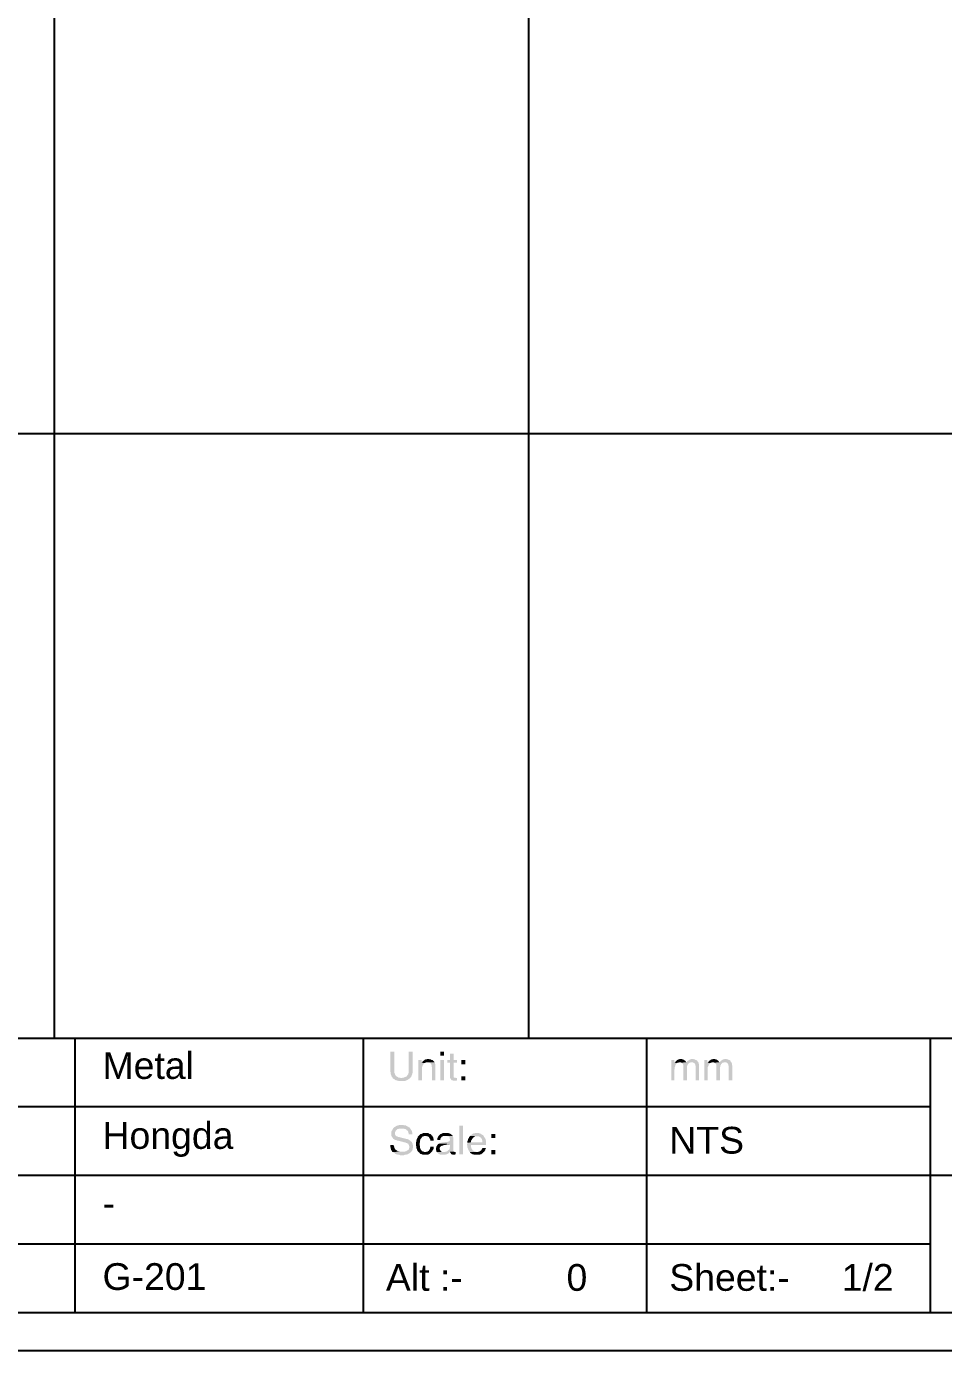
# Model space of a CAD drawing. Header units: inches. Extents: x 3613 to 8393, y -2205 to -794.
# Drawn here: x 7698.8 to 7801.6, y -1550.8 to -1402.3 of the extents above; entities that cross this region are included whole.
import ezdxf

# ---------------------------------------------------------------- set-up
doc = ezdxf.new("R2010")
doc.units = ezdxf.units.IN
doc.header["$MEASUREMENT"] = 0
doc.styles.get("Standard").update_dxf_attribs({"font": 'arial.ttf'})

msp = doc.modelspace()

# ---------------------------------------------------------------- hatches: boundary and pattern name
at = {"transparency": 33554559}
for points in [[(7740.052, -1517.322), (7739.601, -1517.322), (7739.601, -1519.534), (7739.646, -1519.624), (7739.646, -1519.805), (7739.691, -1519.895), (7739.736, -1519.985), (7739.736, -1520.076), (7739.781, -1520.121), (7739.827, -1520.166), (7739.872, -1520.256), (7740.865, -1520.256), (7740.774, -1520.256), (7740.684, -1520.211), (7740.504, -1520.211), (7740.458, -1520.166), (7740.368, -1520.121), (7740.323, -1520.076), (7740.278, -1520.03), (7740.233, -1519.985), (7740.188, -1519.94), (7740.143, -1519.85), (7740.143, -1519.805), (7740.097, -1519.714), (7740.052, -1519.624), (7740.052, -1519.353)], [(7742.128, -1517.322), (7741.677, -1517.322), (7741.677, -1519.353), (7741.677, -1519.669), (7741.632, -1519.76), (7741.632, -1519.805), (7741.587, -1519.895), (7741.542, -1519.94), (7741.497, -1520.03), (7741.451, -1520.076), (7741.361, -1520.121), (7741.316, -1520.166), (7741.226, -1520.166), (7741.135, -1520.211), (7741.045, -1520.211), (7740.955, -1520.256), (7739.872, -1520.256), (7739.917, -1520.301), (7739.962, -1520.346), (7740.052, -1520.391), (7740.097, -1520.437), (7740.188, -1520.482), (7740.233, -1520.527), (7740.323, -1520.527), (7740.413, -1520.572), (7740.504, -1520.572), (7740.594, -1520.617), (7741.226, -1520.617), (7741.316, -1520.572), (7741.406, -1520.527), (7741.451, -1520.527), (7741.542, -1520.482), (7741.587, -1520.437), (7741.677, -1520.391), (7741.722, -1520.346), (7741.812, -1520.301), (7741.812, -1520.256), (7741.903, -1520.211), (7741.948, -1520.121), (7741.993, -1520.076), (7741.993, -1519.985), (7742.038, -1519.895), (7742.083, -1519.85), (7742.083, -1519.76), (7742.128, -1519.669), (7742.128, -1519.353)], [(7745.649, -1517.774), (7745.649, -1517.322), (7745.242, -1517.322), (7745.242, -1517.774)], [(7746.732, -1517.548), (7746.326, -1517.548), (7746.326, -1518.225), (7746.01, -1518.225), (7746.01, -1518.541), (7746.326, -1518.541), (7746.326, -1520.256), (7746.371, -1520.346), (7746.416, -1520.391), (7746.416, -1520.437), (7746.461, -1520.482), (7746.506, -1520.527), (7746.596, -1520.527), (7746.687, -1520.572), (7746.958, -1520.572), (7747.093, -1520.527), (7747.093, -1520.256), (7746.958, -1520.256), (7746.867, -1520.211), (7746.777, -1520.211), (7746.732, -1520.166), (7746.732, -1518.541), (7747.093, -1518.541), (7747.093, -1518.225), (7746.732, -1518.225)], [(7743.121, -1518.225), (7742.76, -1518.225), (7742.76, -1520.527), (7743.166, -1520.527), (7743.166, -1519.308), (7743.166, -1519.083), (7743.212, -1518.992), (7743.212, -1518.902), (7743.257, -1518.857), (7743.302, -1518.767), (7743.347, -1518.722), (7743.347, -1518.722), (7743.392, -1518.631), (7743.437, -1518.586), (7743.121, -1518.541)], [(7743.843, -1518.135), (7743.753, -1518.135), (7743.663, -1518.18), (7743.573, -1518.18), (7743.482, -1518.225), (7743.437, -1518.27), (7743.347, -1518.315), (7743.302, -1518.36), (7743.212, -1518.451), (7743.121, -1518.541), (7743.437, -1518.586), (7743.527, -1518.541), (7743.618, -1518.541), (7743.663, -1518.496), (7744.565, -1518.496), (7744.52, -1518.406), (7744.475, -1518.36), (7744.43, -1518.315), (7744.385, -1518.27), (7744.295, -1518.225), (7744.204, -1518.225), (7744.159, -1518.18), (7744.069, -1518.18), (7743.979, -1518.135)], [(7744.565, -1518.496), (7743.753, -1518.496), (7743.843, -1518.496), (7743.934, -1518.541), (7744.024, -1518.541), (7744.114, -1518.586), (7744.159, -1518.631), (7744.159, -1518.676), (7744.204, -1518.722), (7744.25, -1518.767), (7744.25, -1518.992), (7744.295, -1519.083), (7744.295, -1520.527), (7744.656, -1520.527), (7744.656, -1518.722), (7744.611, -1518.631), (7744.611, -1518.541)], [(7745.649, -1520.527), (7745.649, -1518.225), (7745.242, -1518.225), (7745.242, -1520.527)], [(7748.041, -1518.722), (7748.041, -1518.225), (7747.589, -1518.225), (7747.589, -1518.722)], [(7771.464, -1518.225), (7771.103, -1518.225), (7771.103, -1520.527), (7771.464, -1520.527), (7771.464, -1519.308), (7771.509, -1519.218), (7771.509, -1519.037), (7771.555, -1518.947), (7771.555, -1518.857), (7771.6, -1518.767), (7771.645, -1518.722), (7771.69, -1518.676), (7771.78, -1518.586), (7771.464, -1518.541)], [(7772.186, -1518.135), (7772.051, -1518.135), (7771.961, -1518.18), (7771.916, -1518.18), (7771.825, -1518.225), (7771.735, -1518.27), (7771.69, -1518.315), (7771.6, -1518.406), (7771.555, -1518.451), (7771.464, -1518.541), (7771.78, -1518.586), (7771.825, -1518.541), (7771.916, -1518.541), (7772.006, -1518.496), (7772.096, -1518.496), (7772.773, -1518.451), (7772.728, -1518.406), (7772.683, -1518.315), (7772.638, -1518.315), (7772.593, -1518.27), (7772.502, -1518.225), (7772.457, -1518.18), (7772.367, -1518.18), (7772.277, -1518.135)], [(7772.773, -1518.451), (7772.096, -1518.496), (7772.141, -1518.496), (7772.232, -1518.541), (7772.818, -1518.496)], [(7773.45, -1518.135), (7773.36, -1518.135), (7773.315, -1518.18), (7773.224, -1518.18), (7773.134, -1518.225), (7773.089, -1518.27), (7772.999, -1518.315), (7772.909, -1518.36), (7772.863, -1518.451), (7772.818, -1518.496), (7772.232, -1518.541), (7772.322, -1518.541), (7772.367, -1518.631), (7772.367, -1518.631), (7772.412, -1518.676), (7772.457, -1518.767), (7772.457, -1520.527), (7772.863, -1520.527), (7772.863, -1518.992), (7772.909, -1518.902), (7772.909, -1518.812), (7772.954, -1518.767), (7772.999, -1518.676), (7773.044, -1518.676), (7773.089, -1518.586), (7773.179, -1518.541), (7773.224, -1518.541), (7773.315, -1518.496), (7773.405, -1518.496), (7774.127, -1518.451), (7774.082, -1518.406), (7774.037, -1518.36), (7774.037, -1518.315), (7773.947, -1518.27), (7773.901, -1518.225), (7773.811, -1518.225), (7773.766, -1518.18), (7773.676, -1518.18), (7773.585, -1518.135)], [(7774.127, -1518.451), (7773.405, -1518.496), (7773.54, -1518.496), (7773.585, -1518.541), (7773.676, -1518.586), (7773.721, -1518.631), (7773.766, -1518.676), (7773.811, -1518.767), (7773.811, -1518.857), (7773.856, -1518.947), (7773.856, -1520.527), (7774.217, -1520.527), (7774.217, -1518.902), (7774.217, -1518.722), (7774.172, -1518.631), (7774.172, -1518.541)], [(7775.165, -1518.225), (7774.804, -1518.225), (7774.804, -1520.527), (7775.21, -1520.527), (7775.21, -1519.037), (7775.255, -1518.947), (7775.301, -1518.857), (7775.301, -1518.767), (7775.346, -1518.722), (7775.436, -1518.676), (7775.481, -1518.586), (7775.165, -1518.541)], [(7775.887, -1518.135), (7775.752, -1518.135), (7775.707, -1518.18), (7775.616, -1518.18), (7775.526, -1518.225), (7775.481, -1518.27), (7775.391, -1518.315), (7775.301, -1518.406), (7775.255, -1518.451), (7775.165, -1518.541), (7775.481, -1518.586), (7775.571, -1518.541), (7775.616, -1518.541), (7775.707, -1518.496), (7775.797, -1518.496), (7776.474, -1518.451), (7776.429, -1518.406), (7776.384, -1518.315), (7776.384, -1518.315), (7776.293, -1518.27), (7776.248, -1518.225), (7776.158, -1518.18), (7776.068, -1518.18), (7775.977, -1518.135)], [(7776.474, -1518.451), (7775.797, -1518.496), (7775.842, -1518.496), (7775.932, -1518.541), (7776.519, -1518.496)], [(7777.196, -1518.135), (7777.106, -1518.135), (7777.016, -1518.18), (7776.925, -1518.18), (7776.835, -1518.225), (7776.79, -1518.27), (7776.7, -1518.315), (7776.654, -1518.36), (7776.564, -1518.451), (7776.519, -1518.496), (7775.932, -1518.541), (7776.023, -1518.541), (7776.068, -1518.631), (7776.068, -1518.631), (7776.113, -1518.676), (7776.158, -1518.767), (7776.158, -1520.527), (7776.564, -1520.527), (7776.564, -1519.083), (7776.609, -1518.992), (7776.609, -1518.902), (7776.654, -1518.812), (7776.7, -1518.767), (7776.7, -1518.676), (7776.745, -1518.676), (7776.79, -1518.586), (7776.88, -1518.541), (7776.97, -1518.541), (7777.016, -1518.496), (7777.106, -1518.496), (7777.828, -1518.451), (7777.783, -1518.406), (7777.738, -1518.36), (7777.738, -1518.315), (7777.693, -1518.27), (7777.602, -1518.225), (7777.557, -1518.225), (7777.467, -1518.18), (7777.377, -1518.18), (7777.286, -1518.135)], [(7777.828, -1518.451), (7777.106, -1518.496), (7777.241, -1518.496), (7777.331, -1518.541), (7777.377, -1518.586), (7777.422, -1518.631), (7777.467, -1518.676), (7777.512, -1518.767), (7777.512, -1518.857), (7777.557, -1518.947), (7777.557, -1520.527), (7777.963, -1520.527), (7777.963, -1518.902), (7777.963, -1518.902), (7777.918, -1518.812), (7777.918, -1518.631), (7777.873, -1518.541)], [(7748.041, -1520.527), (7748.041, -1520.076), (7747.589, -1520.076), (7747.589, -1520.527)], [(7739.962, -1525.898), (7739.917, -1525.943), (7739.872, -1526.033), (7739.827, -1526.123), (7739.781, -1526.168), (7739.736, -1526.259), (7739.736, -1526.755), (7739.781, -1526.845), (7739.827, -1526.89), (7739.872, -1526.981), (7739.917, -1527.026), (7739.917, -1527.071), (7740.007, -1527.116), (7740.052, -1527.161), (7740.143, -1527.206), (7740.233, -1527.206), (7740.323, -1527.252), (7740.413, -1527.297), (7740.504, -1527.297), (7741.045, -1527.432), (7741.135, -1527.477), (7741.271, -1527.477), (7741.361, -1527.522), (7741.451, -1527.567), (7741.497, -1527.567), (7741.587, -1527.613), (7741.632, -1527.658), (7741.632, -1527.658), (7741.677, -1527.748), (7741.722, -1527.793), (7741.722, -1527.883), (7741.767, -1527.974), (7741.767, -1528.064), (7741.722, -1528.109), (7741.722, -1528.199), (7741.677, -1528.29), (7741.587, -1528.335), (7741.542, -1528.38), (7741.542, -1528.38), (7741.451, -1528.425), (7741.406, -1528.47), (7741.316, -1528.47), (7741.226, -1528.515), (7740.955, -1528.515), (7739.872, -1528.56), (7739.962, -1528.606), (7740.007, -1528.651), (7740.097, -1528.696), (7740.143, -1528.741), (7740.233, -1528.786), (7740.278, -1528.831), (7740.368, -1528.831), (7740.458, -1528.876), (7740.639, -1528.876), (7740.729, -1528.921), (7741.135, -1528.921), (7741.226, -1528.876), (7741.406, -1528.876), (7741.451, -1528.831), (7741.542, -1528.831), (7741.632, -1528.786), (7741.677, -1528.741), (7741.767, -1528.696), (7741.812, -1528.651), (7741.858, -1528.651), (7741.903, -1528.606), (7741.948, -1528.515), (7742.038, -1528.47), (7742.083, -1528.38), (7742.083, -1528.335), (7742.128, -1528.244), (7742.128, -1528.154), (7742.173, -1528.064), (7742.173, -1527.838), (7742.128, -1527.748), (7742.128, -1527.658), (7742.083, -1527.567), (7742.038, -1527.522), (7742.038, -1527.432), (7741.948, -1527.387), (7741.948, -1527.387), (7741.903, -1527.342), (7741.858, -1527.297), (7741.767, -1527.252), (7741.722, -1527.206), (7741.632, -1527.161), (7741.542, -1527.116), (7741.451, -1527.116), (7741.316, -1527.071), (7740.774, -1526.936), (7740.774, -1526.936), (7740.639, -1526.89), (7740.549, -1526.89), (7740.458, -1526.845), (7740.368, -1526.8), (7740.323, -1526.8), (7740.278, -1526.755), (7740.233, -1526.71), (7740.188, -1526.665), (7740.143, -1526.575), (7740.143, -1526.349), (7740.188, -1526.259), (7740.233, -1526.168), (7740.278, -1526.123), (7740.323, -1526.078), (7740.368, -1526.033), (7740.413, -1525.988), (7740.504, -1525.988), (7740.594, -1525.943), (7740.865, -1525.943)], [(7740.865, -1525.537), (7740.639, -1525.537), (7740.549, -1525.582), (7740.458, -1525.582), (7740.368, -1525.627), (7740.323, -1525.627), (7740.233, -1525.672), (7740.188, -1525.717), (7740.097, -1525.762), (7740.052, -1525.807), (7740.007, -1525.852), (7739.962, -1525.898), (7740.865, -1525.943), (7741.135, -1525.943), (7741.226, -1525.988), (7741.316, -1525.988), (7741.361, -1526.033), (7741.451, -1526.078), (7741.451, -1526.123), (7741.542, -1526.168), (7741.587, -1526.213), (7741.632, -1526.304), (7741.632, -1526.394), (7741.677, -1526.484), (7741.677, -1526.575), (7742.083, -1526.575), (7742.083, -1526.394), (7742.038, -1526.304), (7742.038, -1526.213), (7741.993, -1526.123), (7741.948, -1526.078), (7741.903, -1525.988), (7741.858, -1525.943), (7741.812, -1525.852), (7741.722, -1525.807), (7741.722, -1525.807), (7741.632, -1525.717), (7741.587, -1525.717), (7741.497, -1525.672), (7741.406, -1525.627), (7741.361, -1525.582), (7741.181, -1525.582), (7741.09, -1525.537), (7741, -1525.537)], [(7743.573, -1526.439), (7743.302, -1526.439), (7743.212, -1526.484), (7743.121, -1526.529), (7743.031, -1526.529), (7742.986, -1526.575), (7742.896, -1526.665), (7742.85, -1526.71), (7742.805, -1526.755), (7743.618, -1526.755), (7743.708, -1526.8), (7743.798, -1526.8), (7743.889, -1526.845), (7743.934, -1526.89), (7743.979, -1526.981), (7744.024, -1527.026), (7744.069, -1527.116), (7744.114, -1527.206), (7744.114, -1527.297), (7744.475, -1527.297), (7744.475, -1527.071), (7744.43, -1527.026), (7744.43, -1526.936), (7744.385, -1526.845), (7744.34, -1526.8), (7744.295, -1526.71), (7744.204, -1526.665), (7744.204, -1526.62), (7744.159, -1526.575), (7744.069, -1526.529), (7743.979, -1526.529), (7743.934, -1526.484), (7743.843, -1526.439), (7743.663, -1526.439)], [(7745.829, -1526.439), (7745.513, -1526.439), (7745.423, -1526.484), (7745.333, -1526.529), (7745.288, -1526.529), (7745.197, -1526.575), (7745.152, -1526.62), (7745.107, -1526.665), (7745.062, -1526.71), (7745.017, -1526.755), (7744.972, -1526.845), (7744.927, -1526.936), (7744.881, -1527.026), (7744.881, -1527.206), (7745.242, -1527.206), (7745.242, -1527.071), (7745.288, -1526.981), (7745.333, -1526.936), (7745.378, -1526.845), (7745.423, -1526.845), (7745.513, -1526.8), (7745.604, -1526.755), (7746.596, -1526.755), (7746.551, -1526.665), (7746.461, -1526.62), (7746.416, -1526.575), (7746.371, -1526.529), (7746.281, -1526.484), (7746.235, -1526.484), (7746.145, -1526.439), (7745.919, -1526.439)], [(7747.364, -1528.831), (7747.364, -1525.627), (7747.77, -1525.627), (7747.77, -1528.831)], [(7749.35, -1526.439), (7749.124, -1526.439), (7749.034, -1526.484), (7748.943, -1526.484), (7748.853, -1526.529), (7748.808, -1526.575), (7748.718, -1526.62), (7748.673, -1526.665), (7748.582, -1526.71), (7748.537, -1526.755), (7749.35, -1526.8), (7749.53, -1526.8), (7749.62, -1526.845), (7749.665, -1526.89), (7749.756, -1526.936), (7749.801, -1526.981), (7749.801, -1526.981), (7749.846, -1527.071), (7749.891, -1527.116), (7749.891, -1527.206), (7749.936, -1527.297), (7749.936, -1527.477), (7748.673, -1527.477), (7748.266, -1527.522), (7748.266, -1527.613), (7748.221, -1527.703), (7748.221, -1527.793), (7748.266, -1527.883), (7748.266, -1528.064), (7748.311, -1528.154), (7748.311, -1528.244), (7748.357, -1528.29), (7748.402, -1528.38), (7748.447, -1528.47), (7748.492, -1528.515), (7748.537, -1528.56), (7749.35, -1528.56), (7749.259, -1528.56), (7749.169, -1528.515), (7749.079, -1528.515), (7748.988, -1528.47), (7748.943, -1528.425), (7748.853, -1528.38), (7748.808, -1528.335), (7748.808, -1528.29), (7748.763, -1528.244), (7748.718, -1528.154), (7748.718, -1528.109), (7748.673, -1528.019), (7748.673, -1527.793), (7750.342, -1527.793), (7750.342, -1527.297), (7750.297, -1527.206), (7750.297, -1527.116), (7750.252, -1527.026), (7750.207, -1526.981), (7750.162, -1526.89), (7750.117, -1526.845), (7750.072, -1526.755), (7750.026, -1526.71), (7749.981, -1526.665), (7749.891, -1526.62), (7749.846, -1526.575), (7749.756, -1526.529), (7749.711, -1526.484), (7749.62, -1526.484), (7749.53, -1526.439), (7749.44, -1526.439)], [(7751.38, -1526.981), (7751.38, -1526.529), (7750.929, -1526.529), (7750.929, -1526.981)], [(7740.007, -1527.793), (7739.601, -1527.793), (7739.601, -1527.974), (7739.646, -1528.064), (7739.646, -1528.154), (7739.691, -1528.199), (7739.691, -1528.29), (7739.736, -1528.38), (7739.781, -1528.425), (7739.827, -1528.515), (7739.872, -1528.56), (7740.955, -1528.515), (7740.639, -1528.515), (7740.549, -1528.47), (7740.458, -1528.47), (7740.413, -1528.425), (7740.323, -1528.38), (7740.278, -1528.335), (7740.233, -1528.335), (7740.188, -1528.29), (7740.143, -1528.199), (7740.097, -1528.154), (7740.052, -1528.064), (7740.052, -1527.974), (7740.007, -1527.883)], [(7742.805, -1526.755), (7742.715, -1526.845), (7742.67, -1526.89), (7742.67, -1526.981), (7742.625, -1527.026), (7742.58, -1527.116), (7742.58, -1527.206), (7742.535, -1527.297), (7742.535, -1527.387), (7742.489, -1527.477), (7742.489, -1527.838), (7742.535, -1527.929), (7742.535, -1528.109), (7742.58, -1528.199), (7742.625, -1528.29), (7742.625, -1528.38), (7742.67, -1528.425), (7742.715, -1528.515), (7742.76, -1528.56), (7743.527, -1528.56), (7743.392, -1528.56), (7743.347, -1528.515), (7743.257, -1528.47), (7743.166, -1528.47), (7743.121, -1528.38), (7743.076, -1528.335), (7743.031, -1528.29), (7742.986, -1528.199), (7742.986, -1528.154), (7742.941, -1528.064), (7742.941, -1527.883), (7742.896, -1527.748), (7742.896, -1527.567), (7742.941, -1527.477), (7742.941, -1527.297), (7742.986, -1527.206), (7742.986, -1527.116), (7743.031, -1527.071), (7743.076, -1527.026), (7743.076, -1526.981), (7743.166, -1526.936), (7743.212, -1526.845), (7743.302, -1526.8), (7743.347, -1526.8), (7743.437, -1526.755), (7743.527, -1526.755)], [(7744.475, -1527.974), (7744.114, -1527.974), (7744.114, -1528.019), (7744.069, -1528.109), (7744.069, -1528.199), (7744.024, -1528.29), (7743.979, -1528.335), (7743.934, -1528.425), (7743.843, -1528.47), (7743.798, -1528.515), (7743.708, -1528.515), (7743.618, -1528.56), (7742.76, -1528.56), (7742.805, -1528.606), (7742.896, -1528.651), (7742.941, -1528.741), (7743.031, -1528.786), (7743.076, -1528.786), (7743.166, -1528.831), (7743.257, -1528.876), (7743.798, -1528.876), (7743.889, -1528.831), (7743.979, -1528.786), (7744.069, -1528.741), (7744.114, -1528.696), (7744.159, -1528.651), (7744.204, -1528.606), (7744.25, -1528.56), (7744.295, -1528.515), (7744.34, -1528.425), (7744.385, -1528.335), (7744.43, -1528.29), (7744.475, -1528.199), (7744.475, -1528.109)], [(7745.062, -1527.613), (7745.017, -1527.658), (7744.927, -1527.703), (7744.927, -1527.748), (7744.881, -1527.793), (7744.836, -1527.883), (7744.791, -1527.929), (7744.791, -1528.019), (7744.746, -1528.109), (7744.746, -1528.335), (7744.791, -1528.425), (7744.791, -1528.515), (7744.836, -1528.56), (7745.558, -1528.56), (7745.423, -1528.56), (7745.333, -1528.515), (7745.288, -1528.47), (7745.242, -1528.425), (7745.197, -1528.335), (7745.152, -1528.244), (7745.152, -1528.109), (7745.197, -1528.019), (7745.242, -1527.974), (7745.288, -1527.929), (7745.333, -1527.883), (7745.423, -1527.838), (7745.513, -1527.838), (7745.604, -1527.793), (7745.694, -1527.793), (7746.055, -1527.703), (7746.235, -1527.703), (7746.326, -1527.658)], [(7746.596, -1526.755), (7745.784, -1526.755), (7745.965, -1526.755), (7746.01, -1526.8), (7746.1, -1526.8), (7746.19, -1526.845), (7746.235, -1526.89), (7746.281, -1526.981), (7746.281, -1527.071), (7746.326, -1527.161), (7746.326, -1527.161), (7746.281, -1527.252), (7746.281, -1527.297), (7746.235, -1527.342), (7746.145, -1527.387), (7746.1, -1527.387), (7746.01, -1527.432), (7745.513, -1527.477), (7745.378, -1527.522), (7745.288, -1527.522), (7745.197, -1527.567), (7745.152, -1527.567), (7745.062, -1527.613), (7746.326, -1527.658), (7746.326, -1527.974), (7746.281, -1528.064), (7746.281, -1528.199), (7746.235, -1528.29), (7746.145, -1528.335), (7746.1, -1528.38), (7746.055, -1528.425), (7746.01, -1528.47), (7745.919, -1528.515), (7745.829, -1528.515), (7745.739, -1528.56), (7744.836, -1528.56), (7744.881, -1528.651), (7744.972, -1528.696), (7745.017, -1528.741), (7745.062, -1528.786), (7745.152, -1528.831), (7745.242, -1528.876), (7745.784, -1528.876), (7745.829, -1528.831), (7745.919, -1528.831), (7746.01, -1528.786), (7746.1, -1528.741), (7746.145, -1528.696), (7746.235, -1528.606), (7746.235, -1528.606), (7746.326, -1528.515), (7746.732, -1528.515), (7746.687, -1528.425), (7746.687, -1526.981), (7746.642, -1526.89), (7746.642, -1526.8)], [(7748.537, -1526.755), (7748.537, -1526.8), (7748.447, -1526.89), (7748.447, -1526.936), (7748.402, -1527.026), (7748.357, -1527.071), (7748.311, -1527.161), (7748.311, -1527.252), (7748.266, -1527.342), (7748.266, -1527.522), (7748.673, -1527.477), (7748.673, -1527.297), (7748.718, -1527.206), (7748.763, -1527.161), (7748.808, -1527.071), (7748.853, -1527.026), (7748.853, -1526.981), (7748.943, -1526.936), (7748.988, -1526.845), (7749.079, -1526.845), (7749.169, -1526.8), (7749.35, -1526.8)], [(7746.732, -1528.515), (7746.326, -1528.515), (7746.326, -1528.606), (7746.822, -1528.56), (7746.822, -1528.56)], [(7746.958, -1528.56), (7746.822, -1528.56), (7746.326, -1528.606), (7746.371, -1528.696), (7746.416, -1528.741), (7746.416, -1528.741), (7746.461, -1528.831), (7746.551, -1528.831), (7746.642, -1528.876), (7746.822, -1528.876), (7746.867, -1528.831), (7746.958, -1528.831)], [(7750.342, -1528.109), (7749.936, -1528.109), (7749.936, -1528.154), (7749.891, -1528.244), (7749.846, -1528.29), (7749.801, -1528.38), (7749.711, -1528.425), (7749.665, -1528.47), (7749.575, -1528.515), (7749.53, -1528.515), (7749.44, -1528.56), (7748.537, -1528.56), (7748.582, -1528.651), (7748.627, -1528.696), (7748.718, -1528.741), (7748.763, -1528.786), (7748.853, -1528.831), (7748.943, -1528.831), (7749.034, -1528.876), (7749.62, -1528.876), (7749.665, -1528.831), (7749.756, -1528.831), (7749.846, -1528.786), (7749.891, -1528.741), (7749.981, -1528.696), (7750.026, -1528.651), (7750.072, -1528.56), (7750.162, -1528.515), (7750.207, -1528.425), (7750.252, -1528.38), (7750.252, -1528.29), (7750.297, -1528.199)], [(7751.38, -1528.831), (7751.38, -1528.335), (7750.929, -1528.335), (7750.929, -1528.831)]]:
    msp.add_hatch(color=256, dxfattribs=at).paths.add_polyline_path(points)

# ---------------------------------------------------------------- linework, layer by layer
for p, q in [((7701.945, -1259.827), (7701.945, -1515.788)), ((7755.092, -1259.827), (7755.092, -1515.788)), ((7503.993, -1447.959), (7900.431, -1447.959)), ((7491.175, -1546.568), (7900.431, -1546.568))]:
    msp.add_line(p, q)
msp.add_lwpolyline([(7904.469, -1550.827), (7904.469, -1253.827), (7484.469, -1253.827), (7484.469, -1550.827)], close=True)
for points in [[(7503.993, -1515.788), (7900.431, -1515.788)], [(7704.262, -1515.788), (7704.262, -1546.568)], [(7736.577, -1515.788), (7736.577, -1546.568)], [(7768.35, -1515.788), (7768.35, -1546.568)], [(7800.123, -1515.788), (7800.123, -1546.568)], [(7503.993, -1523.46), (7800.123, -1523.46)], [(7503.993, -1531.178), (7853.063, -1531.178)], [(7503.993, -1538.851), (7800.123, -1538.851)]]:
    msp.add_lwpolyline(points)

# ---------------------------------------------------------------- texts
at = {"width": 34.34827, "attachment_point": 5}
for s, insert, char_height in [('\\pxql;Metal ', (7724.527, -1518.891), 2.99966), ('\\pxql;Hongda', (7724.527, -1527.163), 2.99966), ('\\pxql;NTS', (7788.067, -1527.263), 2.9997), ('\\pxql;-', (7724.527, -1534.281), 2.9997), ('\\pxql;G-201', (7724.527, -1542.553), 2.99966), ('\\pxql;Alt :-          0', (7756.294, -1542.653), 2.99966), ('\\pxql;Sheet:-     1/2', (7788.067, -1542.653), 2.99966)]:
    msp.add_mtext(s, dxfattribs=dict(at, insert=insert, char_height=char_height))

doc.saveas('drawing.dxf')
